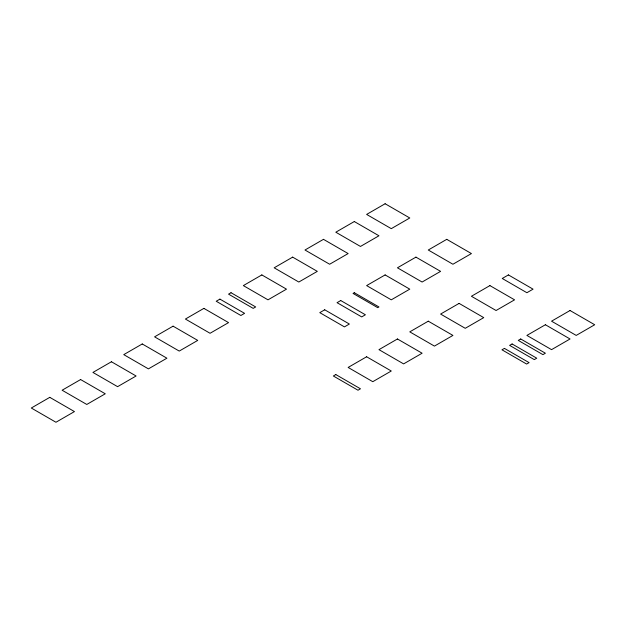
<?xml version="1.0" encoding="UTF-8"?>
<svg xmlns="http://www.w3.org/2000/svg" width="626" height="626" viewBox="0 0 626 626"><rect width="100%" height="100%" fill="white"/><g stroke="black" fill="none" stroke-linecap="round" stroke-linejoin="round"><path stroke-width="0.94" d="M49.79 397.346L31.3 408.019L55.957 422.253L74.447 411.579L49.79 397.346M80.613 379.552L62.123 390.225L86.779 404.459L105.27 393.785L80.613 379.552M111.436 361.758L92.938 372.431L117.594 386.665L136.092 375.991L111.436 361.758M142.251 343.964L123.76 354.637L148.417 368.87L166.907 358.197L142.251 343.964M173.073 326.169L154.583 336.843L179.239 351.076L197.73 340.403L173.073 326.169M203.896 308.375L185.406 319.049L210.062 333.282L228.553 322.609L203.896 308.375M219.922 299.118L216.22 301.255L240.877 315.488L244.578 313.352L219.922 299.118M231.017 292.718L228.553 294.142L253.209 308.375L255.674 306.951L231.017 292.718M261.84 274.924L243.342 285.597L267.998 299.831L286.497 289.157L261.84 274.924M292.655 257.13L274.165 267.803L298.821 282.036L317.312 271.363L292.655 257.13M323.478 239.335L304.987 250.009L329.644 264.242L348.134 253.569L323.478 239.335M354.3 221.541L335.81 232.215L360.466 246.448L378.957 235.775L354.3 221.541M385.123 203.747L366.625 214.421L391.281 228.654L409.78 217.981L385.123 203.747M324.714 309.8L319.784 312.648L344.441 326.882L349.371 324.033L324.714 309.8M340.74 300.543L337.038 302.679L361.695 316.912L365.396 314.776L340.74 300.543M354.3 292.718L353.064 293.43L377.721 307.663L378.957 306.951L354.3 292.718M385.123 274.924L366.625 285.597L391.281 299.831L409.78 289.157L385.123 274.924M415.938 257.13L397.447 267.803L422.104 282.036L440.594 271.363L415.938 257.13M446.761 239.335L428.27 250.009L452.927 264.242L471.417 253.569L446.761 239.335M335.81 374.567L333.345 375.991L358.002 390.225L360.466 388.801L335.81 374.567M366.625 356.773L348.134 367.446L372.791 381.688L391.281 371.007L366.625 356.773M397.447 338.979L378.957 349.652L403.613 363.894L422.104 353.213L397.447 338.979M428.27 321.185L409.78 331.858L434.436 346.1L452.927 335.419L428.27 321.185M459.093 303.391L440.594 314.064L465.251 328.306L483.749 317.625L459.093 303.391M489.908 285.597L471.417 296.27L496.074 310.512L514.564 299.831L489.908 285.597M508.406 274.924L502.24 278.476L526.896 292.718L533.062 289.157L508.406 274.924M504.431 348.392L501.966 349.809L526.622 364.05L529.087 362.626L504.431 348.392M512.099 343.964L509.634 345.388L534.291 359.621L536.756 358.197L512.099 343.964M520.73 338.979L518.265 340.403L542.922 354.637L545.387 353.213L520.73 338.979M545.387 324.745L526.896 335.419L551.553 349.652L570.043 338.979L545.387 324.745M570.043 310.512L551.553 321.185L576.21 335.419L594.7 324.745L570.043 310.512"/></g></svg>
